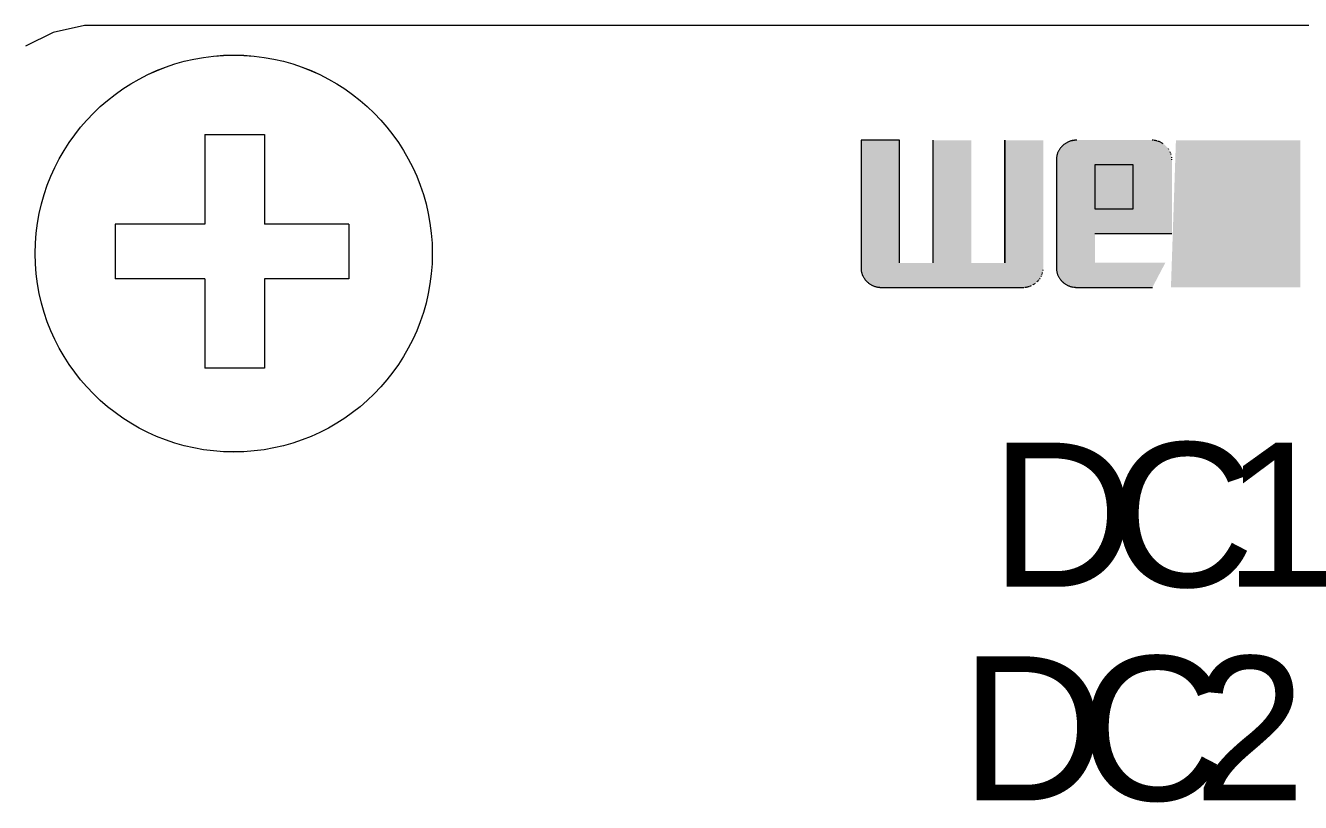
# Model space of a CAD drawing. Header units: millimetres. Extents: x 1359 to 3577, y 1336 to 3557.
# Drawn here: x 3059.84 to 3081.53, y 3295.71 to 3308.93 of the extents above; entities that cross this region are included whole.
import ezdxf
from ezdxf.xclip import XClip

# ---------------------------------------------------------------- set-up
doc = ezdxf.new("R2010")
doc.units = ezdxf.units.MM
doc.header["$XCLIPFRAME"] = 2
doc.layers.add('000-PI-Oprema', color=30, linetype='Continuous', lineweight=5)
doc.styles.add('Arial$001H0', font='arial.ttf')

# ---------------------------------------------------------------- blocks, each defined once
blk = doc.blocks.new('MF127412_67')
at = {"true_color": 0x231f20}
blk.add_hatch(color=250, dxfattribs=at).paths.add_polyline_path([(138.285013156467, 195.948289320204), (139.0357242749797, 195.948289320204), (139.0357242749797, 194.9904976838165), (138.285013156467, 194.9904976838165)])
blk = doc.blocks.new('MF127284_63')
at = {"true_color": 0x231f20}
blk.add_hatch(color=250, dxfattribs=at).paths.add_polyline_path([(137.0146557278104, 195.9479448106554), (138.1992835197184, 195.9479448106554), (138.1992835197184, 194.9901531742679), (137.0146557278104, 194.9901531742679)])
blk = doc.blocks.new('MF127142_57')
at = {"true_color": 0x231f20}
blk.add_hatch(color=250, dxfattribs=at).paths.add_polyline_path([(139.0627111646864, 195.9482031928169), (139.8726889438099, 195.9482031928169), (139.8726889438099, 194.9904115564293), (139.0302556090678, 194.9904115564293)])

msp = doc.modelspace()

# ---------------------------------------------------------------- hatches: boundary and pattern name
at = {"layer": '000-PI-Oprema', "linetype": 'ByBlock', "lineweight": 0}
for points in [[(3076.501661094446, 3306.976190191042), (3076.501661094446, 3304.889588733404), (3075.934098085638, 3304.889588733404), (3075.934098085638, 3306.976190191042), (3075.279785626904, 3306.976190191042), (3075.279785626904, 3304.889588733404), (3074.712222618096, 3304.889588733404), (3074.712222618096, 3306.976190191042), (3074.057910159363, 3306.976190191042), (3074.057910159363, 3304.805607792809), (3074.058087936415, 3304.794139328198), (3074.058621000602, 3304.782805846236), (3074.059508951339, 3304.771607747734), (3074.060751388157, 3304.760545433503), (3074.0623479105, 3304.749619304344), (3074.064298117899, 3304.738829761056), (3074.066601609769, 3304.728177204463), (3074.069257985613, 3304.717662035353), (3074.072266844962, 3304.70728465456), (3074.075627787201, 3304.697045462864), (3074.07934041189, 3304.686944861092), (3074.083404318446, 3304.676983250039), (3074.087819106428, 3304.667161030517), (3074.09258437525, 3304.657478603327), (3074.097699724358, 3304.647936369289), (3074.10316475334, 3304.638534729198), (3074.108979061582, 3304.629274083873), (3074.115142248645, 3304.620154834116), (3074.121653913915, 3304.611177380724), (3074.128513656922, 3304.602342124515), (3074.13572107714, 3304.593649466286), (3074.143275774071, 3304.585099806874), (3074.151177347159, 3304.576693547049), (3074.159425395877, 3304.568431087635), (3074.168033957993, 3304.560519569448), (3074.176786316168, 3304.552935700234), (3074.185682069963, 3304.545680281135), (3074.194720818852, 3304.538754113299), (3074.20390216225, 3304.532157997837), (3074.213225699687, 3304.525892735906), (3074.222691030665, 3304.519959128647), (3074.232297754601, 3304.514357977179), (3074.242045471025, 3304.509090082651), (3074.251933779351, 3304.504156246196), (3074.26196227917, 3304.499557268948), (3074.272130569838, 3304.495293952048), (3074.282438250915, 3304.491367096631), (3074.292884921846, 3304.487777503837), (3074.303470182133, 3304.484525974814), (3074.314193631219, 3304.481613310676), (3074.325054868636, 3304.47904031257), (3074.336053493798, 3304.476807781637), (3074.347189106267, 3304.474916519004), (3074.358461305428, 3304.47336732582), (3074.369869690841, 3304.472161003217), (3074.381413861922, 3304.471298352324), (3074.393093418201, 3304.470780174295), (3074.404907959151, 3304.470607270257), (3076.805284224263, 3304.470607270257), (3076.817214065306, 3304.470780174295), (3076.829008520539, 3304.471298352324), (3076.840666788879, 3304.472161003217), (3076.852188069186, 3304.47336732582), (3076.863571560376, 3304.474916519004), (3076.874816461366, 3304.476807781637), (3076.885921971016, 3304.47904031257), (3076.896887288271, 3304.481613310676), (3076.90771161199, 3304.484525974814), (3076.918394141119, 3304.487777503837), (3076.928934074518, 3304.491367096631), (3076.939330611074, 3304.495293952048), (3076.949582949734, 3304.499557268948), (3076.959690289355, 3304.504156246196), (3076.969651828886, 3304.509090082651), (3076.979466767154, 3304.514357977179), (3076.989134303107, 3304.519959128647), (3076.998653635632, 3304.525892735906), (3077.008023963617, 3304.532157997837), (3077.01724448598, 3304.538754113299), (3077.026314401608, 3304.545680281135), (3077.035232909389, 3304.552935700234), (3077.04399920827, 3304.560519569448), (3077.052612497109, 3304.568431087635), (3077.06108178686, 3304.576693547049), (3077.06918617587, 3304.585099806874), (3077.076926064694, 3304.593649466286), (3077.084301853918, 3304.602342124515), (3077.091313944011, 3304.611177380724), (3077.097962735586, 3304.620154834116), (3077.104248629143, 3304.629274083873), (3077.110172025265, 3304.638534729198), (3077.115733324479, 3304.647936369289), (3077.120932927313, 3304.657478603327), (3077.125771234294, 3304.667161030517), (3077.130248646035, 3304.676983250039), (3077.134365563006, 3304.686944861092), (3077.138122385821, 3304.697045462864), (3077.141519514977, 3304.70728465456), (3077.14455735103, 3304.717662035353), (3077.147236294537, 3304.728177204463), (3077.149556745995, 3304.738829761056), (3077.151519106019, 3304.749619304344), (3077.153123775135, 3304.760545433503), (3077.154371153871, 3304.771607747734), (3077.155261642723, 3304.782805846236), (3077.155795642337, 3304.794139328198), (3077.155973553208, 3304.805607792809), (3077.155973553208, 3306.976190191042)], [(3076.501695790199, 3306.975860973311), (3076.501695790199, 3304.889259515672), (3075.934132781391, 3304.889259515672), (3075.934132781391, 3306.975860973311), (3075.279820322658, 3306.975860973311), (3075.279820322658, 3304.889259515672), (3074.712257313849, 3304.889259515672), (3074.712257313849, 3306.975860973311), (3074.057944855116, 3306.975860973311), (3074.057944855116, 3304.805278575077), (3074.058122632168, 3304.793810110466), (3074.058655696355, 3304.782476628505), (3074.059543647092, 3304.771278530003), (3074.06078608391, 3304.760216215771), (3074.062382606253, 3304.749290086613), (3074.064332813652, 3304.738500543324), (3074.066636305522, 3304.727847986731), (3074.069292681366, 3304.717332817621), (3074.072301540715, 3304.706955436828), (3074.075662482954, 3304.696716245133), (3074.079375107644, 3304.686615643361), (3074.083439014199, 3304.676654032308), (3074.087853802181, 3304.666831812785), (3074.092619071003, 3304.657149385595), (3074.097734420111, 3304.647607151557), (3074.103199449093, 3304.638205511466), (3074.109013757336, 3304.628944866141), (3074.115176944399, 3304.619825616384), (3074.121688609668, 3304.610848162993), (3074.128548352675, 3304.602012906784), (3074.135755772893, 3304.593320248554), (3074.143310469824, 3304.584770589143), (3074.151212042912, 3304.576364329318), (3074.159460091631, 3304.568101869903), (3074.168068653746, 3304.560190351716), (3074.176821011921, 3304.552606482503), (3074.185716765716, 3304.545351063403), (3074.194755514605, 3304.538424895567), (3074.203936858003, 3304.531828780106), (3074.21326039544, 3304.525563518175), (3074.222725726419, 3304.519629910916), (3074.232332450354, 3304.514028759448), (3074.242080166778, 3304.508760864919), (3074.251968475104, 3304.503827028464), (3074.261996974923, 3304.499228051216), (3074.272165265591, 3304.494964734316), (3074.282472946668, 3304.491037878899), (3074.292919617599, 3304.487448286105), (3074.303504877886, 3304.484196757083), (3074.314228326972, 3304.481284092944), (3074.325089564389, 3304.478711094838), (3074.336088189551, 3304.476478563905), (3074.34722380202, 3304.474587301273), (3074.358496001181, 3304.473038108088), (3074.369904386594, 3304.471831785486), (3074.381448557675, 3304.470969134592), (3074.393128113954, 3304.470450956564), (3074.404942654905, 3304.470278052526), (3076.805318920016, 3304.470278052526), (3076.817248761059, 3304.470450956564), (3076.829043216292, 3304.470969134592), (3076.840701484633, 3304.471831785486), (3076.852222764939, 3304.473038108088), (3076.863606256129, 3304.474587301273), (3076.874851157119, 3304.476478563905), (3076.885956666769, 3304.478711094838), (3076.896921984024, 3304.481284092944), (3076.907746307743, 3304.484196757083), (3076.918428836872, 3304.487448286105), (3076.928968770271, 3304.491037878899), (3076.939365306827, 3304.494964734316), (3076.949617645487, 3304.499228051216), (3076.959724985109, 3304.503827028464), (3076.969686524639, 3304.508760864919), (3076.979501462907, 3304.514028759448), (3076.98916899886, 3304.519629910916), (3076.998688331385, 3304.525563518175), (3077.00805865937, 3304.531828780106), (3077.017279181733, 3304.538424895567), (3077.026349097361, 3304.545351063403), (3077.035267605143, 3304.552606482503), (3077.044033904023, 3304.560190351716), (3077.052647192862, 3304.568101869903), (3077.061116482613, 3304.576364329318), (3077.069220871623, 3304.584770589143), (3077.076960760447, 3304.593320248554), (3077.084336549671, 3304.602012906784), (3077.091348639764, 3304.610848162993), (3077.09799743134, 3304.619825616384), (3077.104283324896, 3304.628944866141), (3077.110206721018, 3304.638205511466), (3077.115768020232, 3304.647607151557), (3077.120967623066, 3304.657149385595), (3077.125805930047, 3304.666831812785), (3077.130283341789, 3304.676654032308), (3077.134400258759, 3304.686615643361), (3077.138157081574, 3304.696716245133), (3077.14155421073, 3304.706955436828), (3077.144592046783, 3304.717332817621), (3077.14727099029, 3304.727847986731), (3077.149591441748, 3304.738500543324), (3077.151553801772, 3304.749290086613), (3077.153158470888, 3304.760216215771), (3077.154405849624, 3304.771278530003), (3077.155296338477, 3304.782476628505), (3077.15583033809, 3304.793810110466), (3077.156008248961, 3304.805278575077), (3077.156008248961, 3306.975860973311)], [(3079.918588446353, 3306.976697136848), (3079.906773897108, 3306.976524232869), (3079.895094333117, 3306.976006055007), (3079.883550154964, 3306.975143404361), (3079.872141763148, 3306.973937082006), (3079.860869558283, 3306.972387889076), (3079.849733940837, 3306.970496626647), (3079.838735311396, 3306.968264095824), (3079.827874070545, 3306.965691097696), (3079.81715061881, 3306.962778433375), (3079.806565356719, 3306.959526903953), (3079.796118684857, 3306.955937310526), (3079.78581100375, 3306.952010454192), (3079.775642713956, 3306.947747136055), (3079.765614216058, 3306.943148157199), (3079.755725910525, 3306.938214318743), (3079.745978198001, 3306.93294642177), (3079.736371478984, 3306.927345267392), (3079.72690615403, 3306.921411656684), (3079.717582623694, 3306.915146390766), (3079.708401288533, 3306.908550270728), (3079.699362549103, 3306.901624097667), (3079.690466805901, 3306.894368672674), (3079.681714459572, 3306.886784796869), (3079.673105910582, 3306.878873271333), (3079.664747237914, 3306.870721349191), (3079.656744253431, 3306.862416016531), (3079.649096957162, 3306.85395767388), (3079.64180534908, 3306.845346721795), (3079.634869429183, 3306.836583560802), (3079.628289197501, 3306.827668591457), (3079.622064654033, 3306.818602214309), (3079.616195798752, 3306.80938482987), (3079.610682631655, 3306.800016838704), (3079.605525152774, 3306.79049864136), (3079.600723362078, 3306.780830638356), (3079.596277259598, 3306.771013230256), (3079.592186845302, 3306.761046817581), (3079.588452119222, 3306.750931800878), (3079.585073081327, 3306.740668580711), (3079.582049731647, 3306.730257557585), (3079.579382070153, 3306.719699132071), (3079.577070096844, 3306.708993704695), (3079.575113811779, 3306.698141675999), (3079.573513214871, 3306.687143446539), (3079.572268306149, 3306.675999416842), (3079.57137908567, 3306.664709987457), (3079.570845553377, 3306.653275558925), (3079.570667709269, 3306.641696531788), (3079.570667709269, 3305.848954067533), (3079.570845553377, 3305.837600954004), (3079.57137908567, 3305.826382825184), (3079.572268306149, 3305.815300081635), (3079.573513214871, 3305.804353123913), (3079.575113811779, 3305.793542352611), (3079.577070096844, 3305.782868168284), (3079.579382070153, 3305.772330971504), (3079.582049731647, 3305.76193116284), (3079.585073081327, 3305.751669142857), (3079.588452119222, 3305.741545312132), (3079.592186845302, 3305.731560071221), (3079.596277259598, 3305.721713820702), (3079.600723362078, 3305.712006961137), (3079.605525152774, 3305.702439893106), (3079.610682631655, 3305.693013017157), (3079.616195798752, 3305.683726733874), (3079.622064654033, 3305.674581443829), (3079.628289197501, 3305.665577547577), (3079.634869429183, 3305.656715445704), (3079.64180534908, 3305.647995538759), (3079.649096957162, 3305.639418227318), (3079.656744253431, 3305.630983911946), (3079.664747237914, 3305.622692993235), (3079.673105910582, 3305.614545871718), (3079.681714459572, 3305.606528415792), (3079.690466805901, 3305.598856632281), (3079.699362549103, 3305.591530120761), (3079.708401288533, 3305.584548480791), (3079.717582623694, 3305.577911311961), (3079.72690615403, 3305.571618213839), (3079.736371478984, 3305.565668785999), (3079.745978198001, 3305.560062628017), (3079.755725910525, 3305.554799339483), (3079.765614216058, 3305.549878519949), (3079.775642713956, 3305.545299769004), (3079.78581100375, 3305.54106268621), (3079.796118684857, 3305.537166871156), (3079.806565356719, 3305.533611923409), (3079.81715061881, 3305.530397442551), (3079.827874070545, 3305.527523028137), (3079.838735311396, 3305.524988279762), (3079.849733940837, 3305.522792797001), (3079.860869558283, 3305.520936179408), (3079.872141763148, 3305.519418026579), (3079.883550154964, 3305.518237938089), (3079.895094333117, 3305.517395513492), (3079.906773897108, 3305.516890352392), (3079.918588446353, 3305.516722054334), (3080.880215564061, 3305.516722054334), (3080.880215564061, 3304.890095679195), (3079.562361906183, 3304.890095679195), (3079.345488253823, 3304.471114216056), (3081.178301455149, 3304.471114216056), (3081.191005631745, 3304.471282513015), (3081.203509932691, 3304.471787671017), (3081.215816360827, 3304.472630090782), (3081.227926918991, 3304.473810173022), (3081.239843610021, 3304.475328318451), (3081.251568436814, 3304.477184927771), (3081.26310340212, 3304.479380401706), (3081.274450508836, 3304.481915140957), (3081.285611759829, 3304.484789546255), (3081.296589157851, 3304.48800401828), (3081.307384705857, 3304.491558957769), (3081.318000406596, 3304.495454765423), (3081.328438262966, 3304.49969184196), (3081.338700277776, 3304.504270588073), (3081.348788453923, 3304.509191404515), (3081.358704794186, 3304.514454691951), (3081.368451301432, 3304.520060851126), (3081.378029978501, 3304.526010282734), (3081.387442828231, 3304.532303387492), (3081.396691853488, 3304.538940566108), (3081.405779057111, 3304.545922219306), (3081.41470644191, 3304.553248747779), (3081.423476010752, 3304.560920552252), (3081.432089766475, 3304.568938033441), (3081.440448438882, 3304.577200492848), (3081.44845142255, 3304.585606752673), (3081.456098717537, 3304.594156412091), (3081.463390323932, 3304.602849070314), (3081.470326241704, 3304.611684326523), (3081.476906470971, 3304.620661779907), (3081.483131011732, 3304.629781029678), (3081.488999864045, 3304.639041675004), (3081.494513027998, 3304.648443315094), (3081.49967050359, 3304.657985549133), (3081.50447229091, 3304.667667976315), (3081.508918389956, 3304.677490195845), (3081.513008800817, 3304.687451806891), (3081.516743523522, 3304.697552408663), (3081.520122558128, 3304.707791600358), (3081.523145904664, 3304.718168981159), (3081.525813563219, 3304.728684150261), (3081.528125533792, 3304.739336706862), (3081.530081816471, 3304.750126250143), (3081.531682411254, 3304.761052379308), (3081.53292731826, 3304.77211469354), (3081.533816537458, 3304.783312792042), (3081.534350068965, 3304.794646274004), (3081.534527912781, 3304.806114738607), (3081.534527912781, 3305.599780085144), (3081.534350068965, 3305.611022641755), (3081.533816537458, 3305.622139827272), (3081.53292731826, 3305.633131241066), (3081.531682411254, 3305.643996482508), (3081.530081816471, 3305.654735150998), (3081.528125533792, 3305.665346845923), (3081.525813563219, 3305.675831166645), (3081.523145904664, 3305.686187712574), (3081.520122558128, 3305.696416083065), (3081.516743523522, 3305.70651587754), (3081.513008800817, 3305.716486695343), (3081.508918389956, 3305.726328135879), (3081.50447229091, 3305.736039798536), (3081.49967050359, 3305.745621282684), (3081.494513027998, 3305.755072187716), (3081.488999864045, 3305.764392113004), (3081.483131011732, 3305.773580657955), (3081.476906470971, 3305.782637421926), (3081.470326241704, 3305.791562004317), (3081.463390323932, 3305.800354004507), (3081.456098717537, 3305.809013021888), (3081.44845142255, 3305.817538655825), (3081.440448438882, 3305.825930505718), (3081.432089766475, 3305.834188170946), (3081.423476411308, 3305.842205640063), (3081.414709646329, 3305.849877435659), (3081.405789872008, 3305.857203958218), (3081.396717488869, 3305.864185608229), (3081.387492897326, 3305.870822786139), (3081.378116497874, 3305.877115892432), (3081.368588690953, 3305.883065327584), (3081.358909877092, 3305.888671492063), (3081.349080456728, 3305.893934786338), (3081.339100830361, 3305.898855610892), (3081.328971398429, 3305.903434366195), (3081.31869256143, 3305.907671452715), (3081.308264719833, 3305.911567270927), (3081.297688274108, 3305.915122221315), (3081.286963624721, 3305.918336704333), (3081.276091172173, 3305.921211120472), (3081.265071316901, 3305.923745870179), (3081.253904459374, 3305.925941353966), (3081.24259100012, 3305.927797972272), (3081.231131339549, 3305.929316125581), (3081.219525878189, 3305.930496214376), (3081.207775016448, 3305.931338639119), (3081.195879154855, 3305.931843800277), (3081.183838693878, 3305.932012098343), (3080.225903050292, 3305.932012098343), (3080.225903050292, 3306.558638528488), (3081.231827692756, 3306.558638528488), (3081.452392791763, 3306.976697136848)], [(3079.918623142106, 3306.976367919116), (3079.906808592861, 3306.976195015137), (3079.89512902887, 3306.975676837275), (3079.883584850717, 3306.974814186629), (3079.872176458901, 3306.973607864275), (3079.860904254036, 3306.972058671345), (3079.84976863659, 3306.970167408916), (3079.838770007149, 3306.967934878092), (3079.827908766298, 3306.965361879964), (3079.817185314563, 3306.962449215644), (3079.806600052472, 3306.959197686221), (3079.79615338061, 3306.955608092794), (3079.785845699504, 3306.95168123646), (3079.775677409709, 3306.947417918323), (3079.765648911811, 3306.942818939468), (3079.755760606278, 3306.937885101011), (3079.746012893755, 3306.932617204038), (3079.736406174738, 3306.92701604966), (3079.726940849783, 3306.921082438952), (3079.717617319448, 3306.914817173034), (3079.708435984287, 3306.908221052996), (3079.699397244856, 3306.901294879935), (3079.690501501655, 3306.894039454943), (3079.681749155325, 3306.886455579137), (3079.673140606335, 3306.878544053601), (3079.664781933667, 3306.870392131459), (3079.656778949184, 3306.862086798799), (3079.649131652915, 3306.853628456149), (3079.641840044833, 3306.845017504063), (3079.634904124936, 3306.83625434307), (3079.628323893254, 3306.827339373725), (3079.622099349786, 3306.818272996577), (3079.616230494505, 3306.809055612139), (3079.610717327409, 3306.799687620973), (3079.605559848527, 3306.790169423628), (3079.600758057832, 3306.780501420624), (3079.596311955351, 3306.770684012525), (3079.592221541056, 3306.760717599849), (3079.588486814975, 3306.750602583146), (3079.58510777708, 3306.740339362979), (3079.5820844274, 3306.729928339853), (3079.579416765906, 3306.719369914339), (3079.577104792597, 3306.708664486963), (3079.575148507533, 3306.697812458267), (3079.573547910624, 3306.686814228808), (3079.572303001902, 3306.675670199111), (3079.571413781423, 3306.664380769726), (3079.57088024913, 3306.652946341193), (3079.570702405023, 3306.641367314056), (3079.570702405023, 3305.848624849801), (3079.57088024913, 3305.837271736273), (3079.571413781423, 3305.826053607452), (3079.572303001902, 3305.814970863903), (3079.573547910624, 3305.804023906181), (3079.575148507533, 3305.793213134879), (3079.577104792597, 3305.782538950552), (3079.579416765906, 3305.772001753772), (3079.5820844274, 3305.761601945109), (3079.58510777708, 3305.751339925126), (3079.588486814975, 3305.7412160944), (3079.592221541056, 3305.731230853489), (3079.596311955351, 3305.72138460297), (3079.600758057832, 3305.711677743406), (3079.605559848527, 3305.702110675375), (3079.610717327409, 3305.692683799425), (3079.616230494505, 3305.683397516143), (3079.622099349786, 3305.674252226097), (3079.628323893254, 3305.665248329846), (3079.634904124936, 3305.656386227973), (3079.641840044833, 3305.647666321027), (3079.649131652915, 3305.639089009586), (3079.656778949184, 3305.630654694214), (3079.664781933667, 3305.622363775503), (3079.673140606335, 3305.614216653987), (3079.681749155325, 3305.60619919806), (3079.690501501655, 3305.59852741455), (3079.699397244856, 3305.591200903029), (3079.708435984287, 3305.584219263059), (3079.717617319448, 3305.577582094229), (3079.726940849783, 3305.571288996107), (3079.736406174738, 3305.565339568268), (3079.746012893755, 3305.559733410286), (3079.755760606278, 3305.554470121751), (3079.765648911811, 3305.549549302217), (3079.775677409709, 3305.544970551273), (3079.785845699504, 3305.540733468479), (3079.79615338061, 3305.536837653424), (3079.806600052472, 3305.533282705677), (3079.817185314563, 3305.53006822482), (3079.827908766298, 3305.527193810405), (3079.838770007149, 3305.52465906203), (3079.84976863659, 3305.522463579269), (3079.860904254036, 3305.520606961676), (3079.872176458901, 3305.519088808847), (3079.883584850717, 3305.517908720358), (3079.89512902887, 3305.517066295761), (3079.906808592861, 3305.51656113466), (3079.918623142106, 3305.516392836602), (3080.880250259814, 3305.516392836602), (3080.880250259814, 3304.889766461463), (3079.562396601936, 3304.889766461463), (3079.345522949576, 3304.470784998324), (3081.178336150902, 3304.470784998324), (3081.191040327498, 3304.470953295284), (3081.203544628444, 3304.471458453285), (3081.215851056581, 3304.472300873051), (3081.227961614744, 3304.47348095529), (3081.239878305774, 3304.474999100719), (3081.251603132567, 3304.47685571004), (3081.263138097873, 3304.479051183975), (3081.274485204589, 3304.481585923226), (3081.285646455583, 3304.484460328524), (3081.296623853605, 3304.487674800548), (3081.30741940161, 3304.491229740037), (3081.318035102349, 3304.495125547692), (3081.328472958719, 3304.499362624229), (3081.338734973529, 3304.503941370342), (3081.348823149676, 3304.508862186784), (3081.358739489939, 3304.514125474219), (3081.368485997185, 3304.519731633394), (3081.378064674254, 3304.525681065003), (3081.387477523984, 3304.53197416976), (3081.396726549241, 3304.538611348376), (3081.405813752865, 3304.545593001574), (3081.414741137663, 3304.552919530048), (3081.423510706505, 3304.560591334521), (3081.432124462228, 3304.568608815709), (3081.440483134635, 3304.576871275116), (3081.448486118303, 3304.585277534941), (3081.45613341329, 3304.59382719436), (3081.463425019685, 3304.602519852582), (3081.470360937457, 3304.611355108791), (3081.476941166724, 3304.620332562175), (3081.483165707485, 3304.629451811947), (3081.489034559798, 3304.638712457272), (3081.494547723751, 3304.648114097363), (3081.499705199343, 3304.657656331401), (3081.504506986663, 3304.667338758583), (3081.508953085709, 3304.677160978114), (3081.51304349657, 3304.687122589159), (3081.516778219275, 3304.697223190931), (3081.520157253881, 3304.707462382627), (3081.523180600418, 3304.717839763427), (3081.525848258972, 3304.728354932529), (3081.528160229545, 3304.73900748913), (3081.530116512224, 3304.749797032411), (3081.531717107007, 3304.760723161577), (3081.532962014013, 3304.771785475808), (3081.533851233211, 3304.78298357431), (3081.534384764718, 3304.794317056272), (3081.534562608535, 3304.805785520875), (3081.534562608535, 3305.599450867412), (3081.534384764718, 3305.610693424023), (3081.533851233211, 3305.62181060954), (3081.532962014013, 3305.632802023334), (3081.531717107007, 3305.643667264776), (3081.530116512224, 3305.654405933266), (3081.528160229545, 3305.665017628191), (3081.525848258972, 3305.675501948914), (3081.523180600418, 3305.685858494842), (3081.520157253881, 3305.696086865333), (3081.516778219275, 3305.706186659809), (3081.51304349657, 3305.716157477611), (3081.508953085709, 3305.725998918148), (3081.504506986663, 3305.735710580804), (3081.499705199343, 3305.745292064952), (3081.494547723751, 3305.754742969984), (3081.489034559798, 3305.764062895272), (3081.483165707485, 3305.773251440223), (3081.476941166724, 3305.782308204194), (3081.470360937457, 3305.791232786585), (3081.463425019685, 3305.800024786775), (3081.45613341329, 3305.808683804156), (3081.448486118303, 3305.817209438093), (3081.440483134635, 3305.825601287987), (3081.432124462228, 3305.833858953214), (3081.423511107061, 3305.841876422332), (3081.414744342082, 3305.849548217928), (3081.405824567761, 3305.856874740486), (3081.396752184623, 3305.863856390497), (3081.387527593079, 3305.870493568407), (3081.378151193627, 3305.8767866747), (3081.368623386707, 3305.882736109852), (3081.358944572845, 3305.888342274331), (3081.349115152481, 3305.893605568606), (3081.339135526114, 3305.898526393161), (3081.329006094182, 3305.903105148464), (3081.318727257183, 3305.907342234983), (3081.308299415587, 3305.911238053195), (3081.297722969861, 3305.914793003583), (3081.286998320475, 3305.918007486602), (3081.276125867926, 3305.920881902741), (3081.265106012654, 3305.923416652447), (3081.253939155127, 3305.925612136234), (3081.242625695873, 3305.92746875454), (3081.231166035303, 3305.928986907849), (3081.219560573942, 3305.930166996644), (3081.207809712201, 3305.931009421387), (3081.195913850608, 3305.931514582546), (3081.183873389631, 3305.931682880611), (3080.225937746045, 3305.931682880611), (3080.225937746045, 3306.558309310756), (3081.231862388509, 3306.558309310756), (3081.452427487517, 3306.976367919116)]]:
    msp.add_hatch(color=0, dxfattribs=at).paths.add_polyline_path(points)
h = msp.add_hatch(color=0, dxfattribs=at)
h.paths.add_polyline_path([(3077.731934061989, 3306.97714775534), (3077.719893603078, 3306.976974851361), (3077.707997742649, 3306.976456673499), (3077.696246881229, 3306.975594022839), (3077.684641419373, 3306.974387700498), (3077.673181757638, 3306.972838507569), (3077.66186829658, 3306.97094724514), (3077.650701436696, 3306.968714714316), (3077.639681578572, 3306.966141716188), (3077.628809122793, 3306.963229051868), (3077.618084469826, 3306.959977522445), (3077.607508020259, 3306.956387929011), (3077.597080174646, 3306.952461072684), (3077.586801333515, 3306.948197754547), (3077.57667189745, 3306.943598775691), (3077.56669226695, 3306.938664937235), (3077.556862842599, 3306.933397040262), (3077.547184024925, 3306.927795885877), (3077.537656214483, 3306.921862275176), (3077.52827981183, 3306.915597009258), (3077.519055217492, 3306.909000889213), (3077.509982832025, 3306.902074716159), (3077.501063055986, 3306.894819291167), (3077.492296289902, 3306.887235415361), (3077.483682934357, 3306.879323889825), (3077.475324261688, 3306.871171967683), (3077.467321277205, 3306.862866635009), (3077.459673980937, 3306.854408292373), (3077.452382372854, 3306.845797340273), (3077.445446452986, 3306.837034179294), (3077.438866221304, 3306.828119209949), (3077.432641677808, 3306.819052832794), (3077.426772822526, 3306.809835448363), (3077.421259655459, 3306.800467457197), (3077.416102176549, 3306.790949259852), (3077.411300385853, 3306.781281256848), (3077.406854283372, 3306.771463848734), (3077.402763869106, 3306.761497436073), (3077.399029142996, 3306.75138241937), (3077.395650105102, 3306.741119199189), (3077.392626755422, 3306.730708176077), (3077.389959093927, 3306.720149750556), (3077.387647120648, 3306.709444323187), (3077.385690835554, 3306.698592294491), (3077.384090238646, 3306.687594065032), (3077.382845329952, 3306.676450035335), (3077.381956109444, 3306.665160605949), (3077.381422577151, 3306.653726177417), (3077.381244733073, 3306.64214715028), (3077.381244733073, 3304.806565357092), (3077.381422577151, 3304.795096892482), (3077.381956109444, 3304.783763410534), (3077.382845329952, 3304.772565312032), (3077.384090238646, 3304.761502997786), (3077.385690835554, 3304.750576868628), (3077.387647120648, 3304.739787325347), (3077.389959093927, 3304.729134768753), (3077.392626755422, 3304.718619599651), (3077.395650105102, 3304.708242218851), (3077.399029142996, 3304.698003027155), (3077.402763869106, 3304.687902425383), (3077.406854283372, 3304.677940814323), (3077.411300385853, 3304.668118594807), (3077.416102176549, 3304.658436167625), (3077.421259655459, 3304.64889393358), (3077.426772822526, 3304.639492293496), (3077.432641677808, 3304.630231648156), (3077.438866221304, 3304.621112398399), (3077.445446452986, 3304.612134945015), (3077.452382372854, 3304.603299688806), (3077.459673980937, 3304.594607030584), (3077.467321277205, 3304.586057371158), (3077.475324261688, 3304.57765111134), (3077.483682934357, 3304.569388651933), (3077.492296289902, 3304.561477133739), (3077.501063055986, 3304.553893264525), (3077.509982832025, 3304.546637845426), (3077.519055217492, 3304.539711677582), (3077.52827981183, 3304.533115562128), (3077.537656214483, 3304.526850300204), (3077.547184024925, 3304.520916692938), (3077.556862842599, 3304.515315541463), (3077.56669226695, 3304.510047646934), (3077.57667189745, 3304.505113810479), (3077.586801333515, 3304.500514833231), (3077.597080174646, 3304.496251516339), (3077.607508020259, 3304.492324660929), (3077.618084469826, 3304.488735068135), (3077.628809122793, 3304.485483539098), (3077.639681578572, 3304.482570874967), (3077.650701436696, 3304.479997876861), (3077.66186829658, 3304.47776534592), (3077.673181757638, 3304.475874083295), (3077.684641419373, 3304.474324890118), (3077.696246881229, 3304.473118567508), (3077.707997742649, 3304.472255916622), (3077.719893603078, 3304.471737738586), (3077.731934061989, 3304.471564834541), (3079.014718715438, 3304.471564834541), (3079.234361014665, 3304.890546297687), (3078.035557191806, 3304.890546297687), (3078.035557191806, 3305.388894262487), (3079.345105019094, 3305.388894262487), (3079.345105019094, 3306.64214715028), (3079.344927174696, 3306.653726177417), (3079.344393641675, 3306.665160605949), (3079.343504420032, 3306.676450035335), (3079.342259509913, 3306.687594065032), (3079.340658911433, 3306.698592294491), (3079.338702624622, 3306.709444323187), (3079.336390649625, 3306.720149750556), (3079.33372298653, 3306.730708176077), (3079.330699635424, 3306.741119199189), (3079.327320596394, 3306.75138241937), (3079.323585869557, 3306.761497436073), (3079.319495455, 3306.771463848734), (3079.31504935281, 3306.781281256848), (3079.310247563104, 3306.790949259852), (3079.30509008594, 3306.800467457197), (3079.299576921463, 3306.809835448363), (3079.293708069732, 3306.819052832794), (3079.287483530834, 3306.828119209949), (3079.280903304885, 3306.837034179294), (3079.273967392002, 3306.845797340273), (3079.266675792243, 3306.854408292373), (3079.259028505725, 3306.862866635009), (3079.251025532534, 3306.871171967683), (3079.242666872758, 3306.879323889825), (3079.234168867568, 3306.887235415361), (3079.225517452624, 3306.894819291167), (3079.216713028452, 3306.902074716159), (3079.207755995552, 3306.909000889213), (3079.198646754479, 3306.915597009258), (3079.189385705702, 3306.921862275176), (3079.179973249777, 3306.927795885877), (3079.170409787259, 3306.933397040262), (3079.160695718589, 3306.938664937235), (3079.150831444351, 3306.943598775691), (3079.140817365014, 3306.948197754547), (3079.130653881164, 3306.952461072684), (3079.120341393269, 3306.956387929011), (3079.109880301856, 3306.959977522445), (3079.099271007452, 3306.963229051868), (3079.088513910612, 3306.966141716188), (3079.077609411836, 3306.968714714316), (3079.06655791159, 3306.97094724514), (3079.055359810462, 3306.972838507569), (3079.044015508947, 3306.974387700498), (3079.032525407603, 3306.975594022839), (3079.020889906869, 3306.976456673499), (3079.00910940733, 3306.976974851361), (3078.997184309514, 3306.97714775534)])
h.paths.add_polyline_path([(3078.035557191806, 3306.559089146973), (3078.68986965054, 3306.559089146973), (3078.68986965054, 3305.807875670627), (3078.035557191806, 3305.807875670627)])
h = msp.add_hatch(color=0, dxfattribs=at)
h.paths.add_polyline_path([(3077.731968757742, 3306.976818537609), (3077.719928298831, 3306.976645633629), (3077.708032438402, 3306.976127455768), (3077.696281576982, 3306.975264805107), (3077.684676115126, 3306.974058482767), (3077.673216453391, 3306.972509289837), (3077.661902992333, 3306.970618027408), (3077.650736132449, 3306.968385496584), (3077.639716274325, 3306.965812498456), (3077.628843818546, 3306.962899834136), (3077.61811916558, 3306.959648304713), (3077.607542716012, 3306.956058711279), (3077.597114870399, 3306.952131854952), (3077.586836029268, 3306.947868536816), (3077.576706593203, 3306.94326955796), (3077.566726962703, 3306.938335719504), (3077.556897538352, 3306.933067822531), (3077.547218720678, 3306.927466668145), (3077.537690910236, 3306.921533057444), (3077.528314507583, 3306.915267791526), (3077.519089913245, 3306.908671671481), (3077.510017527778, 3306.901745498428), (3077.50109775174, 3306.894490073435), (3077.492330985655, 3306.886906197629), (3077.48371763011, 3306.878994672094), (3077.475358957441, 3306.870842749951), (3077.467355972958, 3306.862537417277), (3077.45970867669, 3306.854079074641), (3077.452417068607, 3306.845468122541), (3077.445481148739, 3306.836704961563), (3077.438900917057, 3306.827789992218), (3077.432676373561, 3306.818723615062), (3077.426807518279, 3306.809506230631), (3077.421294351212, 3306.800138239465), (3077.416136872302, 3306.79062004212), (3077.411335081606, 3306.780952039117), (3077.406888979125, 3306.771134631002), (3077.402798564859, 3306.761168218341), (3077.399063838749, 3306.751053201639), (3077.395684800855, 3306.740789981457), (3077.392661451175, 3306.730378958346), (3077.38999378968, 3306.719820532824), (3077.387681816401, 3306.709115105456), (3077.385725531307, 3306.69826307676), (3077.384124934399, 3306.6872648473), (3077.382880025705, 3306.676120817603), (3077.381990805197, 3306.664831388218), (3077.381457272904, 3306.653396959686), (3077.381279428826, 3306.641817932548), (3077.381279428826, 3304.80623613936), (3077.381457272904, 3304.79476767475), (3077.381990805197, 3304.783434192803), (3077.382880025705, 3304.772236094301), (3077.384124934399, 3304.761173780054), (3077.385725531307, 3304.750247650896), (3077.387681816401, 3304.739458107615), (3077.38999378968, 3304.728805551022), (3077.392661451175, 3304.718290381919), (3077.395684800855, 3304.707913001119), (3077.399063838749, 3304.697673809424), (3077.402798564859, 3304.687573207651), (3077.406888979125, 3304.677611596591), (3077.411335081606, 3304.667789377076), (3077.416136872302, 3304.658106949893), (3077.421294351212, 3304.648564715848), (3077.426807518279, 3304.639163075764), (3077.432676373561, 3304.629902430424), (3077.438900917057, 3304.620783180668), (3077.445481148739, 3304.611805727283), (3077.452417068607, 3304.602970471075), (3077.45970867669, 3304.594277812852), (3077.467355972958, 3304.585728153426), (3077.475358957441, 3304.577321893608), (3077.48371763011, 3304.569059434201), (3077.492330985655, 3304.561147916007), (3077.50109775174, 3304.553564046793), (3077.510017527778, 3304.546308627694), (3077.519089913245, 3304.53938245985), (3077.528314507583, 3304.532786344396), (3077.537690910236, 3304.526521082473), (3077.547218720678, 3304.520587475206), (3077.556897538352, 3304.514986323731), (3077.566726962703, 3304.509718429203), (3077.576706593203, 3304.504784592747), (3077.586836029268, 3304.5001856155), (3077.597114870399, 3304.495922298607), (3077.607542716012, 3304.491995443197), (3077.61811916558, 3304.488405850403), (3077.628843818546, 3304.485154321366), (3077.639716274325, 3304.482241657235), (3077.650736132449, 3304.479668659129), (3077.661902992333, 3304.477436128189), (3077.673216453391, 3304.475544865563), (3077.684676115126, 3304.473995672386), (3077.696281576982, 3304.472789349777), (3077.708032438402, 3304.47192669889), (3077.719928298831, 3304.471408520854), (3077.731968757742, 3304.471235616809), (3079.014753411191, 3304.471235616809), (3079.234395710419, 3304.890217079956), (3078.035591887559, 3304.890217079956), (3078.035591887559, 3305.388565044756), (3079.345139714847, 3305.388565044756), (3079.345139714847, 3306.641817932548), (3079.344961870449, 3306.653396959686), (3079.344428337428, 3306.664831388218), (3079.343539115785, 3306.676120817603), (3079.342294205666, 3306.6872648473), (3079.340693607186, 3306.69826307676), (3079.338737320375, 3306.709115105456), (3079.336425345378, 3306.719820532824), (3079.333757682283, 3306.730378958346), (3079.330734331177, 3306.740789981457), (3079.327355292147, 3306.751053201639), (3079.32362056531, 3306.761168218341), (3079.319530150753, 3306.771134631002), (3079.315084048563, 3306.780952039117), (3079.310282258857, 3306.79062004212), (3079.305124781693, 3306.800138239465), (3079.299611617216, 3306.809506230631), (3079.293742765485, 3306.818723615062), (3079.287518226587, 3306.827789992218), (3079.280938000638, 3306.836704961563), (3079.274002087755, 3306.845468122541), (3079.266710487997, 3306.854079074641), (3079.259063201478, 3306.862537417277), (3079.251060228287, 3306.870842749951), (3079.242701568512, 3306.878994672094), (3079.234203563321, 3306.886906197629), (3079.225552148377, 3306.894490073435), (3079.216747724206, 3306.901745498428), (3079.207790691305, 3306.908671671481), (3079.198681450232, 3306.915267791526), (3079.189420401455, 3306.921533057444), (3079.18000794553, 3306.927466668145), (3079.170444483012, 3306.933067822531), (3079.160730414342, 3306.938335719504), (3079.150866140104, 3306.94326955796), (3079.140852060767, 3306.947868536816), (3079.130688576917, 3306.952131854952), (3079.120376089022, 3306.956058711279), (3079.109914997609, 3306.959648304713), (3079.099305703205, 3306.962899834136), (3079.088548606365, 3306.965812498456), (3079.077644107589, 3306.968385496584), (3079.066592607343, 3306.970618027408), (3079.055394506215, 3306.972509289837), (3079.0440502047, 3306.974058482767), (3079.032560103356, 3306.975264805107), (3079.020924602622, 3306.976127455768), (3079.009144103084, 3306.976645633629), (3078.997219005267, 3306.976818537609)])
h.paths.add_polyline_path([(3078.035591887559, 3306.558759929241), (3078.689904346293, 3306.558759929241), (3078.689904346293, 3305.807546452896), (3078.035591887559, 3305.807546452896)])

# ---------------------------------------------------------------- linework, layer by layer
at = {"layer": '000-PI-Oprema', "color": 0, "linetype": 'ByBlock', "lineweight": 0}
for p, q in [((3060.847090275363, 3308.928269487918), (3060.315519098238, 3308.809219694191)), ((3060.847124971117, 3308.927940270187), (3060.315553793991, 3308.808890476459)), ((3060.847124971117, 3308.927940270187), (3060.315553793991, 3308.808890476459)), ((3107.885408256307, 3308.928269487918), (3060.84689312977, 3308.928269487918)), ((3107.88544295206, 3308.927940270187), (3060.846927825523, 3308.927940270187)), ((3107.88544295206, 3308.927940270187), (3060.846927825523, 3308.927940270187)), ((3060.315050657448, 3308.809475188606), (3059.842542901652, 3308.57506704779)), ((3060.315085353201, 3308.809145970874), (3059.842577597405, 3308.574737830058)), ((3060.315085353201, 3308.809145970874), (3059.842577597405, 3308.574737830058)), ((3062.89242647683, 3307.071455956389), (3063.906656042282, 3307.071455956389)), ((3062.892429997288, 3307.071799200949), (3062.892429997288, 3305.549992132746)), ((3062.892461172583, 3307.071126738658), (3063.906690738035, 3307.071126738658)), ((3062.892464693041, 3307.071469983217), (3062.892464693041, 3305.549662915015)), ((3063.906660442839, 3307.071799200949), (3063.906660442839, 3305.549992132746)), ((3063.906695138592, 3307.071469983217), (3063.906695138592, 3305.549662915015)), ((3062.892250453982, 3305.549475725715), (3061.369520475988, 3305.549475725715)), ((3062.892285149735, 3305.549146507983), (3061.369555171741, 3305.549146507983)), ((3061.370622929115, 3305.549992132746), (3061.370622929115, 3304.619742407765)), ((3061.370657624868, 3305.549662915015), (3061.370657624868, 3304.619413190034)), ((3065.344307247158, 3305.549475725715), (3063.906480899534, 3305.549475725715)), ((3065.344341942911, 3305.549146507983), (3063.906515595287, 3305.549146507983)), ((3065.343563990713, 3305.549992132746), (3065.343563990713, 3304.619742407765)), ((3065.343598686466, 3305.549662915015), (3065.343598686466, 3304.619413190034)), ((3062.892429997288, 3304.619742407765), (3061.370622929115, 3304.619742407765)), ((3062.892464693041, 3304.619413190034), (3061.370657624868, 3304.619413190034)), ((3062.892429997288, 3304.619742407765), (3062.892429997288, 3303.097935559588)), ((3062.892464693041, 3304.619413190034), (3062.892464693041, 3303.097606341857)), ((3065.343563990713, 3304.619742407765), (3063.906660442839, 3304.619742407765)), ((3065.343598686466, 3304.619413190034), (3063.906695138592, 3304.619413190034))]:
    msp.add_line(p, q, dxfattribs=at)
for points in [[(3063.906649001367, 3304.619399163214), (3063.906649001367, 3303.097592095011), (3062.892418555815, 3303.097592095011)], [(3063.90668369712, 3304.619069945482), (3063.90668369712, 3303.09726287728), (3062.892453251568, 3303.09726287728)]]:
    msp.add_lwpolyline(points, dxfattribs=at)
at = {"layer": '000-PI-Oprema', "color": 0, "linetype": 'ByBlock', "lineweight": 0, "ltscale": 0.25}
for centre in [(3063.386146908082, 3305.048030378679), (3063.386181603835, 3305.047701160947)]:
    msp.add_circle(centre, 3.377191158970843, dxfattribs=at)

# ---------------------------------------------------------------- block references
at = {"layer": '000-PI-Oprema', "color": 0, "linetype": 'ByBlock', "lineweight": 0}
ref = msp.add_blockref('MF127284_63', (2715.627392332231, 2794.376197584435), dxfattribs=dict(at, xscale=2.616, yscale=2.616, zscale=2.616))
XClip(ref).set_block_clipping_path([(137.9488149007161, 195.9479448106554), (137.9488149007161, 195.1503190782335), (137.7318492465549, 195.1503190782335), (137.7318492465549, 195.9479448106554), (137.4817353142632, 195.9479448106554), (137.4817353142632, 195.1503190782335), (137.264769660102, 195.1503190782335), (137.264769660102, 195.9479448106554), (137.0146557278104, 195.9479448106554), (137.0146557278104, 195.1182150946723), (137.0147236884806, 195.1138338747339), (137.0149275736063, 195.1095073068093), (137.0152673878603, 195.1052350918452), (137.0157431359154, 195.1010169307881), (137.0163548224441, 195.0968525245847), (137.0171024521192, 195.0927415741815), (137.0179860296134, 195.088683780525), (137.0190055595995, 195.0846788445618), (137.02016104675, 195.0807264672385), (137.0214524957378, 195.0768263495017), (137.0228799112356, 195.072978192298), (137.024443297916, 195.0691816965739), (137.0261426604518, 195.065436563276), (137.0279780035156, 195.0617424933508), (137.0299493317803, 195.058099187745), (137.0320566499184, 195.0545063474051), (137.0342999626028, 195.0509636732777), (137.0366792745061, 195.0474708663093), (137.039194590301, 195.0440276274465), (137.0418459146602, 195.040633657636), (137.0446332522565, 195.0372886578242), (137.0475566077625, 195.0339923289578), (137.050615985851, 195.0307443719832), (137.0538113911947, 195.0275444878472), (137.0570597881827, 195.0245217290067), (137.0603667482427, 195.0216277033213), (137.0637319583032, 195.0188624014457), (137.0671551052926, 195.0162258140344), (137.0706358761392, 195.0137179317421), (137.0741739577717, 195.0113387452232), (137.0777690371184, 195.0090882451323), (137.0814208011078, 195.0069664221242), (137.0851289366682, 195.0049732668532), (137.0888931307283, 195.0031087699741), (137.0927130702162, 195.0013729221414), (137.0965884420607, 194.9997657140096), (137.10051893319, 194.9982871362334), (137.1045042305327, 194.9969371794673), (137.108544021017, 194.995715834366), (137.1126379915716, 194.9946230915839), (137.1167858291249, 194.9936589417757), (137.1209872206052, 194.9928233755959), (137.1252418529411, 194.9921163836992), (137.1295494130609, 194.9915379567402), (137.1339095878932, 194.9910880853733), (137.1383220643664, 194.9907667602532), (137.1427865294088, 194.9905739720344), (137.147302669949, 194.9905097113715), (138.0652268303765, 194.9905097113715), (138.069744741095, 194.9905739720344), (138.0742144201027, 194.9907667602531), (138.0786354094744, 194.9910880853733), (138.0830072512843, 194.9915379567402), (138.0873294876068, 194.9921163836993), (138.0916016605165, 194.992823375596), (138.0958233120878, 194.9936589417757), (138.0999939843951, 194.9946230915839), (138.1041132195128, 194.995715834366), (138.1081805595155, 194.9969371794673), (138.1121955464774, 194.9982871362334), (138.1161577224732, 194.9997657140096), (138.1200666295771, 195.0013729221414), (138.1239218098637, 195.0031087699741), (138.1277228054073, 195.0049732668532), (138.1314691582825, 195.0069664221242), (138.1351604105637, 195.0090882451323), (138.1387961043252, 195.0113387452232), (138.1423757816416, 195.013717931742), (138.1458989845873, 195.0162258140344), (138.1493652552366, 195.0188624014457), (138.1527741356642, 195.0216277033213), (138.1561251679443, 195.0245217290067), (138.1594178941515, 195.0275444878472), (138.1626984689768, 195.0307443719832), (138.1658359233734, 195.0339923289578), (138.168830570413, 195.0372886578242), (138.171682723167, 195.040633657636), (138.1743926947071, 195.0440276274465), (138.1769607981046, 195.0474708663093), (138.1793873464313, 195.0509636732777), (138.1816726527587, 195.0545063474051), (138.1838170301583, 195.058099187745), (138.1858207917017, 195.0617424933508), (138.1876842504605, 195.065436563276), (138.1894077195062, 195.0691816965739), (138.1909915119103, 195.072978192298), (138.1924359407445, 195.0768263495018), (138.1937413190802, 195.0807264672385), (138.1949079599891, 195.0846788445618), (138.1959361765427, 195.088683780525), (138.1968262818125, 195.0927415741814), (138.1975785888701, 195.0968525245847), (138.1981934107871, 195.1010169307881), (138.198671060635, 195.1052350918452), (138.1990118514854, 195.1095073068093), (138.1992160964098, 195.1138338747338), (138.1992841084798, 195.1182150946723), (138.1992841084798, 195.9479448106554)])
ref = msp.add_blockref('MF127284_63', (2715.627427027985, 2794.375868366704), dxfattribs=dict(at, xscale=2.616, yscale=2.616, zscale=2.616))
XClip(ref).set_block_clipping_path([(137.9488149007161, 195.9479448106554), (137.9488149007161, 195.1503190782335), (137.7318492465549, 195.1503190782335), (137.7318492465549, 195.9479448106554), (137.4817353142632, 195.9479448106554), (137.4817353142632, 195.1503190782335), (137.264769660102, 195.1503190782335), (137.264769660102, 195.9479448106554), (137.0146557278104, 195.9479448106554), (137.0146557278104, 195.1182150946723), (137.0147236884806, 195.1138338747339), (137.0149275736063, 195.1095073068093), (137.0152673878603, 195.1052350918452), (137.0157431359154, 195.1010169307881), (137.0163548224441, 195.0968525245847), (137.0171024521192, 195.0927415741815), (137.0179860296134, 195.088683780525), (137.0190055595995, 195.0846788445618), (137.02016104675, 195.0807264672385), (137.0214524957378, 195.0768263495017), (137.0228799112356, 195.072978192298), (137.024443297916, 195.0691816965739), (137.0261426604518, 195.065436563276), (137.0279780035156, 195.0617424933508), (137.0299493317803, 195.058099187745), (137.0320566499184, 195.0545063474051), (137.0342999626028, 195.0509636732777), (137.0366792745061, 195.0474708663093), (137.039194590301, 195.0440276274465), (137.0418459146602, 195.040633657636), (137.0446332522565, 195.0372886578242), (137.0475566077625, 195.0339923289578), (137.050615985851, 195.0307443719832), (137.0538113911947, 195.0275444878472), (137.0570597881827, 195.0245217290067), (137.0603667482427, 195.0216277033213), (137.0637319583032, 195.0188624014457), (137.0671551052926, 195.0162258140344), (137.0706358761392, 195.0137179317421), (137.0741739577717, 195.0113387452232), (137.0777690371184, 195.0090882451323), (137.0814208011078, 195.0069664221242), (137.0851289366682, 195.0049732668532), (137.0888931307283, 195.0031087699741), (137.0927130702162, 195.0013729221414), (137.0965884420607, 194.9997657140096), (137.10051893319, 194.9982871362334), (137.1045042305327, 194.9969371794673), (137.108544021017, 194.995715834366), (137.1126379915716, 194.9946230915839), (137.1167858291249, 194.9936589417757), (137.1209872206052, 194.9928233755959), (137.1252418529411, 194.9921163836992), (137.1295494130609, 194.9915379567402), (137.1339095878932, 194.9910880853733), (137.1383220643664, 194.9907667602532), (137.1427865294088, 194.9905739720344), (137.147302669949, 194.9905097113715), (138.0652268303765, 194.9905097113715), (138.069744741095, 194.9905739720344), (138.0742144201027, 194.9907667602531), (138.0786354094744, 194.9910880853733), (138.0830072512843, 194.9915379567402), (138.0873294876068, 194.9921163836993), (138.0916016605165, 194.992823375596), (138.0958233120878, 194.9936589417757), (138.0999939843951, 194.9946230915839), (138.1041132195128, 194.995715834366), (138.1081805595155, 194.9969371794673), (138.1121955464774, 194.9982871362334), (138.1161577224732, 194.9997657140096), (138.1200666295771, 195.0013729221414), (138.1239218098637, 195.0031087699741), (138.1277228054073, 195.0049732668532), (138.1314691582825, 195.0069664221242), (138.1351604105637, 195.0090882451323), (138.1387961043252, 195.0113387452232), (138.1423757816416, 195.013717931742), (138.1458989845873, 195.0162258140344), (138.1493652552366, 195.0188624014457), (138.1527741356642, 195.0216277033213), (138.1561251679443, 195.0245217290067), (138.1594178941515, 195.0275444878472), (138.1626984689768, 195.0307443719832), (138.1658359233734, 195.0339923289578), (138.168830570413, 195.0372886578242), (138.171682723167, 195.040633657636), (138.1743926947071, 195.0440276274465), (138.1769607981046, 195.0474708663093), (138.1793873464313, 195.0509636732777), (138.1816726527587, 195.0545063474051), (138.1838170301583, 195.058099187745), (138.1858207917017, 195.0617424933508), (138.1876842504605, 195.065436563276), (138.1894077195062, 195.0691816965739), (138.1909915119103, 195.072978192298), (138.1924359407445, 195.0768263495018), (138.1937413190802, 195.0807264672385), (138.1949079599891, 195.0846788445618), (138.1959361765427, 195.088683780525), (138.1968262818125, 195.0927415741814), (138.1975785888701, 195.0968525245847), (138.1981934107871, 195.1010169307881), (138.198671060635, 195.1052350918452), (138.1990118514854, 195.1095073068093), (138.1992160964098, 195.1138338747338), (138.1992841084798, 195.1182150946723), (138.1992841084798, 195.9479448106554)])
ref = msp.add_blockref('MF127412_67', (2715.627392332231, 2794.376197584435), dxfattribs=dict(at, xscale=2.616, yscale=2.616, zscale=2.616))
XClip(ref).set_block_clipping_path([(138.4190596686469, 195.948289320204), (138.4144579045934, 195.9482250595412), (138.4099115121512, 195.9480322713224), (138.405420799719, 195.9477109462023), (138.4009860756957, 195.9472610748354), (138.3966076484801, 195.9466826478763), (138.3922858264711, 195.9459756559796), (138.3880209180676, 195.9451400897998), (138.3838132316684, 195.9441759399916), (138.3796630756723, 195.9430831972095), (138.3755707584781, 195.9418618521082), (138.3715365884849, 195.9405118953421), (138.3675608740913, 195.9390333175659), (138.3636439236962, 195.9374261094342), (138.3597860456985, 195.9356902616014), (138.355987548497, 195.9338257647223), (138.3522487404906, 195.9318326094514), (138.3485699300781, 195.9297107864432), (138.3449514256584, 195.9274602863524), (138.3413935356302, 195.9250810998335), (138.3378965683925, 195.9225732175411), (138.3344608323442, 195.9199366301298), (138.331086635884, 195.9171713282542), (138.3277742874107, 195.9142773025688), (138.3245240953234, 195.9112545437283), (138.3212878497172, 195.908057214007), (138.3181944675406, 195.9048114376304), (138.3152434908681, 195.9015167660183), (138.3124344617742, 195.8981727505908), (138.3097669223331, 195.8947789427675), (138.3072404146195, 195.8913348939684), (138.3048544807076, 195.8878401556133), (138.302608662672, 195.8842942791221), (138.3005025025871, 195.8806968159146), (138.2985355425273, 195.8770473174107), (138.2967073245672, 195.8733453350303), (138.295017390781, 195.8695904201932), (138.2934652832433, 195.8657821243192), (138.2920505440284, 195.8619199988283), (138.2907727152109, 195.8580035951403), (138.2896313388652, 195.854032464675), (138.2886259570657, 195.8500061588523), (138.2877561118868, 195.8459242290921), (138.287021345403, 195.8417862268142), (138.2864211996887, 195.8375917034385), (138.2859552168184, 195.8333402103848), (138.2856229388665, 195.829031299073), (138.2854239079074, 195.824664520923), (138.2853576660156, 195.8202394273546), (138.2853576660156, 195.1189256456163), (138.2854239079074, 195.1144592826749), (138.2856229388665, 195.110054823793), (138.2859552168184, 195.1057118203905), (138.2864211996887, 195.1014298238872), (138.287021345403, 195.097208385703), (138.2877561118868, 195.0930470572578), (138.2886259570656, 195.0889453899713), (138.2896313388652, 195.0849029352636), (138.2907727152109, 195.0809192445543), (138.2920505440284, 195.0769938692634), (138.2934652832433, 195.0731263608108), (138.295017390781, 195.0693162706163), (138.2967073245672, 195.0655631500998), (138.2985355425274, 195.0618665506811), (138.3005025025871, 195.05822602378), (138.302608662672, 195.0546411208165), (138.3048544807076, 195.0511113932104), (138.3072404146195, 195.0476363923815), (138.3097669223331, 195.0442156697497), (138.3124344617742, 195.0408487767349), (138.3152434908682, 195.037535264757), (138.3181944675406, 195.0342746852357), (138.3212878497172, 195.0310665895909), (138.3245240953234, 195.0279105292426), (138.3277742874107, 195.0248876613722), (138.3310866358839, 195.0219933210577), (138.3344608323442, 195.0192275176446), (138.3378965683926, 195.0165902604782), (138.3413935356302, 195.0140815589041), (138.3449514256584, 195.0117014222675), (138.3485699300781, 195.009449859914), (138.3522487404906, 195.0073268811889), (138.355987548497, 195.0053324954378), (138.3597860456985, 195.0034667120058), (138.3636439236962, 195.0017295402387), (138.3675608740913, 195.0001209894816), (138.3715365884849, 194.9986410690802), (138.3755707584781, 194.9972897883796), (138.3796630756723, 194.9960671567255), (138.3838132316684, 194.9949731834631), (138.3880209180676, 194.9940078779381), (138.3922858264712, 194.9931712494956), (138.3966076484801, 194.9924633074812), (138.4009860756956, 194.9918840612403), (138.405420799719, 194.9914335201184), (138.4099115121512, 194.9911116934608), (138.4144579045935, 194.9909185906129), (138.4190596686469, 194.9908542209201), (138.9094259474013, 194.9908542209201), (138.9933893839518, 195.1503190782335), (138.5354823642307, 195.1503190782335), (138.5354823642307, 195.3411773681641), (139.0360762702094, 195.3411773681641), (139.0360762702094, 195.8202394273546), (139.0360064817309, 195.824664520923), (139.0357974278093, 195.8290312990731), (139.0354495757156, 195.8333402103848), (139.0349633927208, 195.8375917034385), (139.0343393460959, 195.8417862268142), (139.0335779031118, 195.8459242290921), (139.0326795310395, 195.8500061588523), (139.0316446971501, 195.854032464675), (139.0304738687145, 195.8580035951402), (139.0291675130036, 195.8619199988283), (139.0277260972885, 195.8657821243192), (139.0261500888401, 195.8695904201932), (139.0244399549294, 195.8733453350303), (139.0225961628274, 195.8770473174107), (139.0206191798052, 195.8806968159146), (139.0185094731335, 195.8842942791221), (139.0162675100835, 195.8878401556133), (139.0138937579261, 195.8913348939684), (139.0113886839323, 195.8947789427675), (139.0087527553731, 195.8981727505908), (139.0059864395195, 195.9015167660183), (139.0030902036424, 195.9048114376304), (139.0000645150128, 195.908057214007), (138.9969098409017, 195.9112545437283), (138.9936201496196, 195.9142773025688), (138.9902753343798, 195.9171713282542), (138.9868755587273, 195.9199366301298), (138.9834209862069, 195.9225732175411), (138.9799117803635, 195.9250810998335), (138.9763481047418, 195.9274602863524), (138.9727301228868, 195.9297107864432), (138.9690579983433, 195.9318326094514), (138.965331894656, 195.9338257647223), (138.96155197537, 195.9356902616014), (138.9577184040299, 195.9374261094342), (138.9538313441806, 195.9390333175659), (138.9498909593671, 195.9405118953422), (138.9458974131341, 195.9418618521082), (138.9418508690265, 195.9430831972096), (138.9377514905891, 195.9441759399916), (138.9335994413667, 195.9451400897998), (138.9293948849042, 195.9459756559796), (138.9251379847465, 195.9466826478763), (138.9208289044384, 195.9472610748354), (138.9164678075248, 195.9477109462023), (138.9120548575503, 195.9480322713224), (138.9075902180601, 195.9482250595412), (138.9030740525988, 195.948289320204)])
ref = msp.add_blockref('MF127412_67', (2715.627427027985, 2794.375868366704), dxfattribs=dict(at, xscale=2.616, yscale=2.616, zscale=2.616))
XClip(ref).set_block_clipping_path([(138.4190596686469, 195.948289320204), (138.4144579045934, 195.9482250595412), (138.4099115121512, 195.9480322713224), (138.405420799719, 195.9477109462023), (138.4009860756957, 195.9472610748354), (138.3966076484801, 195.9466826478763), (138.3922858264711, 195.9459756559796), (138.3880209180676, 195.9451400897998), (138.3838132316684, 195.9441759399916), (138.3796630756723, 195.9430831972095), (138.3755707584781, 195.9418618521082), (138.3715365884849, 195.9405118953421), (138.3675608740913, 195.9390333175659), (138.3636439236962, 195.9374261094342), (138.3597860456985, 195.9356902616014), (138.355987548497, 195.9338257647223), (138.3522487404906, 195.9318326094514), (138.3485699300781, 195.9297107864432), (138.3449514256584, 195.9274602863524), (138.3413935356302, 195.9250810998335), (138.3378965683925, 195.9225732175411), (138.3344608323442, 195.9199366301298), (138.331086635884, 195.9171713282542), (138.3277742874107, 195.9142773025688), (138.3245240953234, 195.9112545437283), (138.3212878497172, 195.908057214007), (138.3181944675406, 195.9048114376304), (138.3152434908681, 195.9015167660183), (138.3124344617742, 195.8981727505908), (138.3097669223331, 195.8947789427675), (138.3072404146195, 195.8913348939684), (138.3048544807076, 195.8878401556133), (138.302608662672, 195.8842942791221), (138.3005025025871, 195.8806968159146), (138.2985355425273, 195.8770473174107), (138.2967073245672, 195.8733453350303), (138.295017390781, 195.8695904201932), (138.2934652832433, 195.8657821243192), (138.2920505440284, 195.8619199988283), (138.2907727152109, 195.8580035951403), (138.2896313388652, 195.854032464675), (138.2886259570657, 195.8500061588523), (138.2877561118868, 195.8459242290921), (138.287021345403, 195.8417862268142), (138.2864211996887, 195.8375917034385), (138.2859552168184, 195.8333402103848), (138.2856229388665, 195.829031299073), (138.2854239079074, 195.824664520923), (138.2853576660156, 195.8202394273546), (138.2853576660156, 195.1189256456163), (138.2854239079074, 195.1144592826749), (138.2856229388665, 195.110054823793), (138.2859552168184, 195.1057118203905), (138.2864211996887, 195.1014298238872), (138.287021345403, 195.097208385703), (138.2877561118868, 195.0930470572578), (138.2886259570656, 195.0889453899713), (138.2896313388652, 195.0849029352636), (138.2907727152109, 195.0809192445543), (138.2920505440284, 195.0769938692634), (138.2934652832433, 195.0731263608108), (138.295017390781, 195.0693162706163), (138.2967073245672, 195.0655631500998), (138.2985355425274, 195.0618665506811), (138.3005025025871, 195.05822602378), (138.302608662672, 195.0546411208165), (138.3048544807076, 195.0511113932104), (138.3072404146195, 195.0476363923815), (138.3097669223331, 195.0442156697497), (138.3124344617742, 195.0408487767349), (138.3152434908682, 195.037535264757), (138.3181944675406, 195.0342746852357), (138.3212878497172, 195.0310665895909), (138.3245240953234, 195.0279105292426), (138.3277742874107, 195.0248876613722), (138.3310866358839, 195.0219933210577), (138.3344608323442, 195.0192275176446), (138.3378965683926, 195.0165902604782), (138.3413935356302, 195.0140815589041), (138.3449514256584, 195.0117014222675), (138.3485699300781, 195.009449859914), (138.3522487404906, 195.0073268811889), (138.355987548497, 195.0053324954378), (138.3597860456985, 195.0034667120058), (138.3636439236962, 195.0017295402387), (138.3675608740913, 195.0001209894816), (138.3715365884849, 194.9986410690802), (138.3755707584781, 194.9972897883796), (138.3796630756723, 194.9960671567255), (138.3838132316684, 194.9949731834631), (138.3880209180676, 194.9940078779381), (138.3922858264712, 194.9931712494956), (138.3966076484801, 194.9924633074812), (138.4009860756956, 194.9918840612403), (138.405420799719, 194.9914335201184), (138.4099115121512, 194.9911116934608), (138.4144579045935, 194.9909185906129), (138.4190596686469, 194.9908542209201), (138.9094259474013, 194.9908542209201), (138.9933893839518, 195.1503190782335), (138.5354823642307, 195.1503190782335), (138.5354823642307, 195.3411773681641), (139.0360762702094, 195.3411773681641), (139.0360762702094, 195.8202394273546), (139.0360064817309, 195.824664520923), (139.0357974278093, 195.8290312990731), (139.0354495757156, 195.8333402103848), (139.0349633927208, 195.8375917034385), (139.0343393460959, 195.8417862268142), (139.0335779031118, 195.8459242290921), (139.0326795310395, 195.8500061588523), (139.0316446971501, 195.854032464675), (139.0304738687145, 195.8580035951402), (139.0291675130036, 195.8619199988283), (139.0277260972885, 195.8657821243192), (139.0261500888401, 195.8695904201932), (139.0244399549294, 195.8733453350303), (139.0225961628274, 195.8770473174107), (139.0206191798052, 195.8806968159146), (139.0185094731335, 195.8842942791221), (139.0162675100835, 195.8878401556133), (139.0138937579261, 195.8913348939684), (139.0113886839323, 195.8947789427675), (139.0087527553731, 195.8981727505908), (139.0059864395195, 195.9015167660183), (139.0030902036424, 195.9048114376304), (139.0000645150128, 195.908057214007), (138.9969098409017, 195.9112545437283), (138.9936201496196, 195.9142773025688), (138.9902753343798, 195.9171713282542), (138.9868755587273, 195.9199366301298), (138.9834209862069, 195.9225732175411), (138.9799117803635, 195.9250810998335), (138.9763481047418, 195.9274602863524), (138.9727301228868, 195.9297107864432), (138.9690579983433, 195.9318326094514), (138.965331894656, 195.9338257647223), (138.96155197537, 195.9356902616014), (138.9577184040299, 195.9374261094342), (138.9538313441806, 195.9390333175659), (138.9498909593671, 195.9405118953422), (138.9458974131341, 195.9418618521082), (138.9418508690265, 195.9430831972096), (138.9377514905891, 195.9441759399916), (138.9335994413667, 195.9451400897998), (138.9293948849042, 195.9459756559796), (138.9251379847465, 195.9466826478763), (138.9208289044384, 195.9472610748354), (138.9164678075248, 195.9477109462023), (138.9120548575503, 195.9480322713224), (138.9075902180601, 195.9482250595412), (138.9030740525988, 195.948289320204)])
at = {"layer": '000-PI-Oprema', "color": 0, "linetype": 'ByBlock', "lineweight": 0, "xscale": 2.616, "yscale": 2.616, "zscale": 2.616}
for p in [(2715.627392332231, 2794.376197584435), (2715.627427027985, 2794.375868366704)]:
    msp.add_blockref('MF127142_57', p, dxfattribs=at)
at = {"layer": '000-PI-Oprema', "color": 0, "linetype": 'ByBlock', "lineweight": 0}
ref = msp.add_blockref('MF127412_67', (2715.627392332231, 2794.376197584435), dxfattribs=dict(at, xscale=2.616, yscale=2.616, zscale=2.616))
XClip(ref).set_block_clipping_path([(138.5354823642307, 195.5009743289815), (138.7856018056472, 195.7881354437934)])
ref = msp.add_blockref('MF127412_67', (2715.627427027985, 2794.375868366704), dxfattribs=dict(at, xscale=2.616, yscale=2.616, zscale=2.616))
XClip(ref).set_block_clipping_path([(138.5354823642307, 195.5009743289815), (138.7856018056472, 195.7881354437934)])

# ---------------------------------------------------------------- texts
at = {"layer": '000-PI-Oprema', "color": 0, "linetype": 'ByBlock', "lineweight": 0, "style": 'Arial$001H0'}
for s, p in [('D', (3076.254237778152, 3299.377291232504)), ('D', (3076.254272473905, 3299.376962014772)), ('C', (3078.282776665366, 3299.377291232504)), ('C', (3078.282811361119, 3299.376962014772)), ('1', (3080.227607012364, 3299.377291232504)), ('1', (3080.227641708118, 3299.376962014772)), ('D', (3075.744284068076, 3295.741426336066)), ('D', (3075.744318763829, 3295.741097118334)), ('C', (3077.772822955319, 3295.741426336066)), ('C', (3077.772857651073, 3295.741097118334)), ('2', (3079.717653302288, 3295.741426336066)), ('2', (3079.717687998042, 3295.741097118334))]:
    msp.add_text(s, height=2.4534, dxfattribs=at).set_placement(p)

doc.saveas('drawing.dxf')
